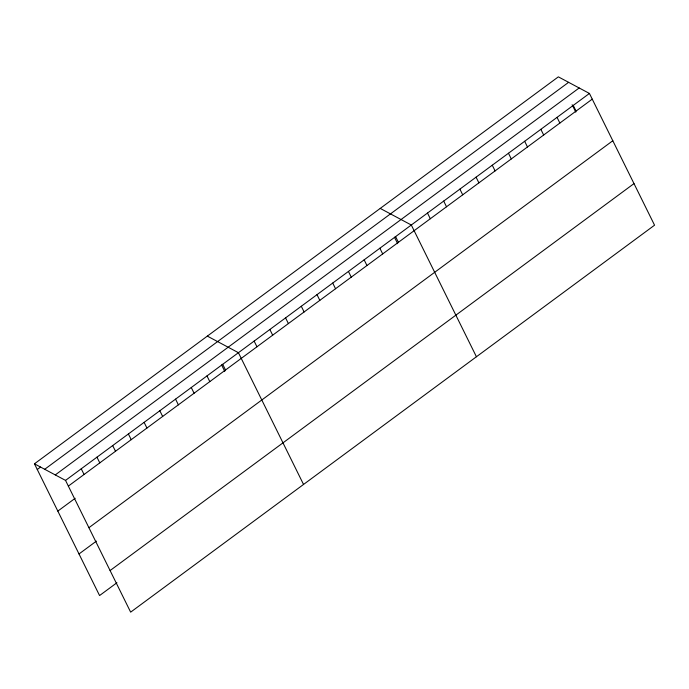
<?xml version="1.0" encoding="UTF-8"?>
<svg xmlns="http://www.w3.org/2000/svg" width="689" height="689" viewBox="0 0 689 689"><rect width="100%" height="100%" fill="white"/><g stroke="black" fill="none" stroke-linecap="round" stroke-linejoin="round"><path stroke-width="1.03" d="M34.45 463.809L558.348 76.849L589.431 93.446L654.55 225.191L130.652 612.151L65.533 480.397L34.45 463.809L99.569 595.554L116.941 582.73M37.266 469.502L40.573 467.056M44.707 469.278L568.606 82.327M55.275 474.919L579.173 87.968M65.533 480.397L589.431 93.446M68.349 486.098L592.247 99.138M57.824 511.1L75.196 498.268M88.907 527.696L612.805 140.737M79.011 553.956L96.382 541.132M110.094 570.552L633.992 183.601M380.225 208.414L411.307 225.01L476.426 356.764M207.337 336.111L238.42 352.699L303.539 484.453M573.239 105.4L576.056 111.101M572.128 104.737L575.78 112.126M557.048 117.363L559.864 123.064M540.856 129.325L543.673 135.027M524.665 141.288L527.481 146.981M508.465 153.242L511.281 158.944M492.273 165.205L495.09 170.906M476.082 177.168L478.898 182.861M459.89 189.13L462.707 194.823M443.699 201.085L446.515 206.786M427.499 213.047L430.315 218.749M395.589 236.62L398.406 242.313M394.461 237.223L397.656 243.691M379.872 248.221L382.688 253.922M364.154 259.831L366.97 265.532M348.445 271.44L351.261 277.142M332.727 283.05L335.543 288.751M317.009 294.659L319.825 300.361M301.291 306.269L304.107 311.971M285.573 317.879L288.39 323.572M269.855 329.488L272.672 335.181M254.138 341.098L256.954 346.791M222.702 364.309L225.518 370.01M221.574 364.92L224.769 371.388M206.984 375.918L209.8 381.62M191.275 387.528L194.091 393.23M175.557 399.138L178.373 404.839M159.839 410.747L162.656 416.449M144.122 422.357L146.938 428.05M128.404 433.967L131.22 439.66M112.686 445.576L115.502 451.269M96.968 457.177L99.784 462.879M81.25 468.787L84.067 474.488"/></g></svg>
